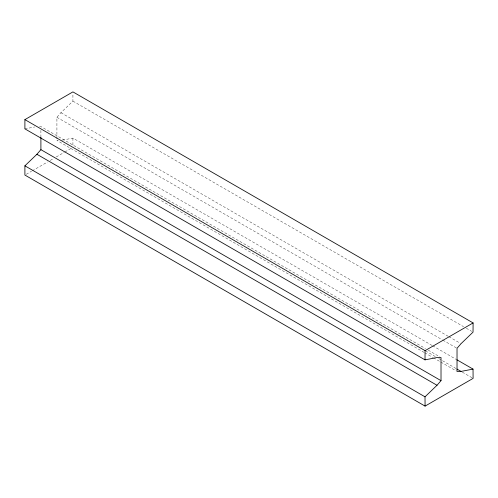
<?xml version="1.0" encoding="UTF-8"?>
<svg xmlns="http://www.w3.org/2000/svg" width="498" height="498" viewBox="0 0 498 498"><rect width="100%" height="100%" fill="white"/><g stroke="black" fill="none" stroke-linecap="round" stroke-linejoin="round"><path stroke-width="0.37" stroke-dasharray="2.49 1.87" d="M56.915 138.874L56.915 117.304L60.918 112.685L72.92 101.131L72.92 93.431M26.232 174.3L31.567 171.219M32.239 170.833L47.578 161.975M50.242 160.437L53.579 158.507M56.249 156.97L64.248 152.351M64.921 151.965L71.588 148.111M24.9 128.858L34.655 126.984M62.418 140.125L72.92 138.102L431.94 345.382M39.572 126.548L40.904 126.548L425.522 348.606M58.247 140.411L56.915 140.411L424.016 352.354M72.92 101.131L463.601 326.688M466.296 328.244L471.687 331.357M60.918 112.685L448.225 336.299M448.903 336.685L460.351 343.296M56.915 117.304L442.205 339.754M442.878 340.14L456.349 347.921M432.619 345.768L456.193 359.382M428.218 350.162L439.672 356.773M425.566 350.941L435.669 356.773M438.744 358.548L456.311 368.688M462.318 372.162L473.1 378.38M424.694 352.746L432.774 357.415M433.447 357.801L440.182 361.691M440.861 362.077L456.349 371.022M72.92 138.102L72.92 146.574M40.904 130.401L40.904 137.33"/><path stroke-width="0.75" d="M425.012 359.861L425.08 350.66L473.1 322.934L72.92 91.893L24.9 119.62L24.9 128.858L425.012 359.861L437.014 357.552L441.016 357.552L441.016 380.653L437.014 385.278L425.012 396.825L425.08 406.107L473.1 378.38L473.032 369.099L456.865 359.768M473.1 322.934L473.032 332.135L461.024 343.688L457.027 348.307L457.027 371.415L461.024 371.415L473.032 369.099M425.08 406.107L24.9 175.066L24.9 165.828L36.908 154.274L40.904 149.655L40.904 137.33M24.9 119.62L425.08 350.66M456.983 369.08L461.024 371.415M40.904 149.655L441.016 380.653M36.908 154.274L437.014 385.278M24.9 165.828L425.012 396.825"/></g></svg>
